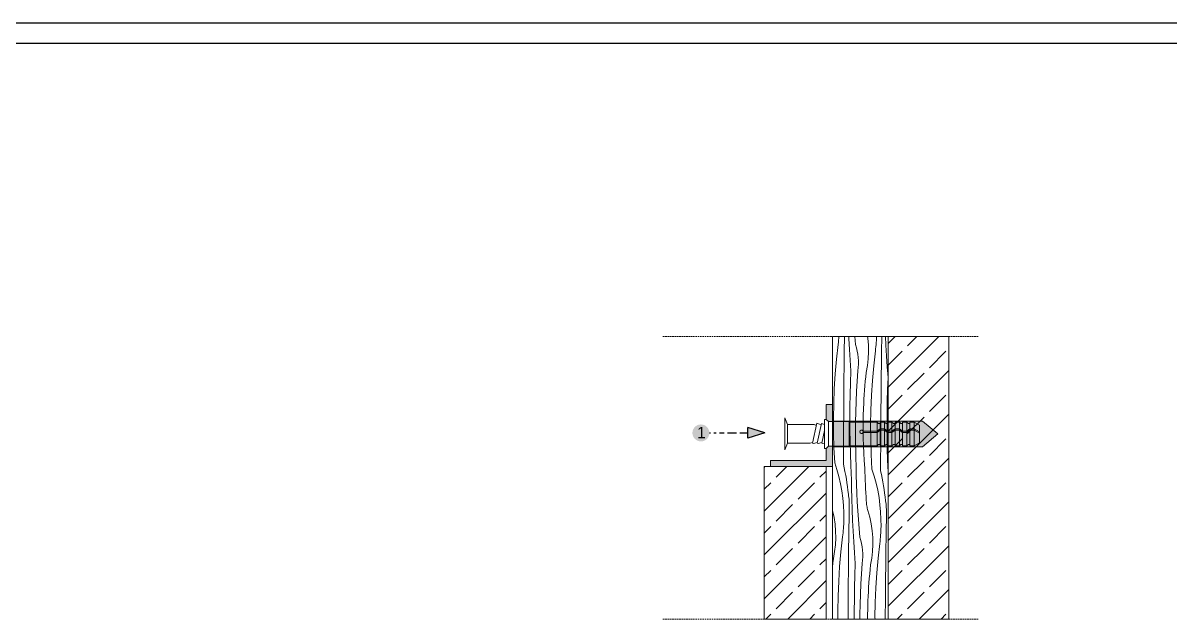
# Model space of a CAD drawing. Header units: millimetres. Extents: x -7260 to 55402, y 95 to 28230.
# Drawn here: x 26345 to 41160, y 20535 to 28230 of the extents above; entities that cross this region are included whole.
import ezdxf

# ---------------------------------------------------------------- set-up
doc = ezdxf.new("R2010")
doc.units = ezdxf.units.MM
doc.linetypes.add('Hidden Line', pattern=[30, 20, -10])
for name, color, linetype, lineweight in [('2D - Ogolne101', 252, 'Continuous', 13), ('2D - Ogolne5', 161, 'Continuous', 25), ('2D - Ogolne61', 251, 'Continuous', 20), ('2D - Ogolne82', 9, 'Continuous', 20), ('2D Drafting - General102', 254, 'Continuous', 13), ('2D Drafting - General121', 255, 'Continuous', 0), ('2D Drafting - General2', 251, 'Continuous', 15), ('2D Drafting - General5', 161, 'Continuous', 25), ('2D Drafting - General81', 251, 'Continuous', 20), ('Opisy - Tekst121', 255, 'Continuous', 0)]:
    doc.layers.add(name, color=color, linetype=linetype, lineweight=lineweight)
doc.styles.add('GENERATED_STYLE_5', font='arial.ttf')
pattern_1 = [(45, (412961, -308702.5), (-282.8427, 282.8427), []), (45, (412819.6, -308561.07), (-282.8427, 282.8427), [300, -100])]

# ---------------------------------------------------------------- blocks, each defined once
blk = doc.blocks.new('*X4')
at = {"layer": '2D Drafting - General81', "linetype": 'Continuous'}
for p, q in [((-94027.1, 83148.3), (-94021.7, 83195.8)), ((-94021.7, 83195.8), (-94020.9, 83202.6)), ((-94020.9, 83202.6), (-94020.2, 83209.4)), ((-94020.2, 83209.4), (-94019.6, 83216.3)), ((-94019.6, 83216.3), (-94019.2, 83221.3)), ((-94002.2, 83165.6), (-94001.9, 83186.5)), ((-94001.9, 83186.5), (-94001.6, 83207.4)), ((-94001.6, 83207.4), (-94001.4, 83221.3)), ((-93987.6, 83214.5), (-93987.9, 83221.3)), ((-93985.6, 83179.6), (-93987.6, 83214.5)), ((-93965.7, 83195), (-93968.2, 83221.3)), ((-93962.6, 83184.8), (-93965.7, 83195)), ((-93925.9, 83215.9), (-93926.7, 83221.3)), ((-93924.1, 83193.8), (-93925.9, 83215.9)), ((-93923.8, 83171.6), (-93924.1, 83193.8)), ((-93900.9, 83181.4), (-93900.1, 83188.3)), ((-93900.1, 83188.3), (-93899.5, 83195.1)), ((-93899.5, 83195.1), (-93899, 83202)), ((-93899, 83202), (-93898.5, 83208.8)), ((-93898.5, 83208.8), (-93898.2, 83215.7)), ((-93898.2, 83215.7), (-93898, 83221.3)), ((-93881.8, 83165.3), (-93881.5, 83186.2)), ((-93881.5, 83186.2), (-93881.2, 83207.1)), ((-93881.2, 83207.1), (-93880.9, 83221.3)), ((-93867.5, 83193.3), (-93868.9, 83221.3)), ((-93865.5, 83158.5), (-93867.5, 83193.3)), ((-94031.3, 83100.6), (-94027.1, 83148.3)), ((-94002.4, 83144.7), (-94002.2, 83165.6)), ((-93983.3, 83144.8), (-93985.6, 83179.6)), ((-93960.2, 83174.3), (-93962.6, 83184.8)), ((-93958.3, 83163.8), (-93960.2, 83174.3)), ((-93957.1, 83153.1), (-93958.3, 83163.8)), ((-93956.5, 83142.4), (-93957.1, 83153.1)), ((-93927.4, 83127.4), (-93924.9, 83149.4)), ((-93924.9, 83149.4), (-93923.8, 83171.6)), ((-93907, 83127.1), (-93901.7, 83174.6)), ((-93901.7, 83174.6), (-93900.9, 83181.4)), ((-93882.1, 83144.4), (-93881.8, 83165.3)), ((-93863.2, 83123.6), (-93865.5, 83158.5)), ((-94003, 83084.5), (-94002.6, 83123.8)), ((-94002.6, 83123.8), (-94002.4, 83144.7)), ((-93980.7, 83110), (-93983.3, 83144.8)), ((-93958.2, 83110.3), (-93957, 83121)), ((-93957, 83121), (-93956.4, 83131.7)), ((-93956.4, 83131.7), (-93956.5, 83142.4)), ((-93931.4, 83105.6), (-93927.4, 83127.4)), ((-93911.2, 83079.5), (-93907, 83127.1)), ((-93882.6, 83102.6), (-93882.4, 83123.5)), ((-93882.4, 83123.5), (-93882.1, 83144.4)), ((-93860.6, 83088.8), (-93863.2, 83123.6)), ((-94034.4, 83052.9), (-94031.3, 83100.6)), ((-94003.3, 83045.1), (-94003, 83084.5)), ((-93982.1, 83071.8), (-93980.7, 83110)), ((-93962.7, 83044.4), (-93960.6, 83077.3)), ((-93960.6, 83077.3), (-93958.2, 83110.3)), ((-93935.6, 83062.3), (-93934.3, 83076.7)), ((-93934.3, 83076.7), (-93932.9, 83091.1)), ((-93932.9, 83091.1), (-93931.4, 83105.6)), ((-93914.3, 83031.7), (-93911.2, 83079.5)), ((-93882.9, 83063.3), (-93882.6, 83102.6)), ((-93862.1, 83050.7), (-93860.6, 83088.8)), ((-94036.3, 83005.1), (-94034.4, 83052.9)), ((-94003.7, 83005.8), (-94003.3, 83045.1)), ((-93983.2, 83033.7), (-93982.1, 83071.8)), ((-93964.2, 83011.4), (-93962.7, 83044.4)), ((-93937.7, 83033.3), (-93936.7, 83047.8)), ((-93936.7, 83047.8), (-93935.6, 83062.3)), ((-93883.3, 83024), (-93882.9, 83063.3)), ((-93863.1, 83012.5), (-93862.1, 83050.7)), ((-94037.1, 82957.3), (-94036.3, 83005.1)), ((-94004, 82966.4), (-94003.7, 83005.8)), ((-93983.8, 82995.6), (-93983.2, 83033.7)), ((-93965.3, 82978.3), (-93964.2, 83011.4)), ((-93940, 82989.8), (-93939.4, 83004.3)), ((-93939.4, 83004.3), (-93938.6, 83018.8)), ((-93938.6, 83018.8), (-93937.7, 83033.3)), ((-93916.2, 82984), (-93914.3, 83031.7)), ((-93883.6, 82984.6), (-93883.3, 83024)), ((-93863.7, 82974.4), (-93863.1, 83012.5)), ((-94004.3, 82927.1), (-94004, 82966.4)), ((-93984, 82957.4), (-93983.8, 82995.6)), ((-93966, 82945.3), (-93965.3, 82978.3)), ((-93941.1, 82941.6), (-93940.7, 82965.7)), ((-93940.7, 82965.7), (-93940, 82989.8)), ((-93917.1, 82936.2), (-93916.2, 82984)), ((-93883.9, 82945.3), (-93883.6, 82984.6)), ((-93864, 82936.2), (-93863.7, 82974.4)), ((-94036.8, 82909.5), (-94037.1, 82957.3)), ((-94004.5, 82887.8), (-94004.3, 82927.1)), ((-93983.9, 82919.2), (-93984, 82957.4)), ((-93966.2, 82912.2), (-93966, 82945.3)), ((-93941.1, 82917.4), (-93941.1, 82941.6)), ((-93916.8, 82888.3), (-93917.1, 82936.2)), ((-93884.2, 82905.9), (-93883.9, 82945.3)), ((-93863.8, 82898.1), (-93864, 82936.2)), ((-94035.4, 82861.7), (-94036.8, 82909.5)), ((-93983.3, 82881.1), (-93983.9, 82919.2)), ((-93966, 82879.2), (-93966.2, 82912.2)), ((-93940.7, 82893.3), (-93941.1, 82917.4)), ((-93940, 82869.1), (-93940.7, 82893.3)), ((-93884.5, 82866.6), (-93884.2, 82905.9)), ((-93863.2, 82859.9), (-93863.8, 82898.1)), ((-94032.9, 82814), (-94035.4, 82861.7)), ((-94004.8, 82848.4), (-94004.5, 82887.8)), ((-93982.3, 82842.9), (-93983.3, 82881.1)), ((-93965.3, 82846.2), (-93966, 82879.2)), ((-93938.9, 82845), (-93940, 82869.1)), ((-93915.4, 82840.5), (-93916.8, 82888.3)), ((-93884.7, 82827.2), (-93884.5, 82866.6)), ((-93862.2, 82821.8), (-93863.2, 82859.9)), ((-94005.1, 82809.1), (-94004.8, 82848.4)), ((-93980.9, 82804.8), (-93982.3, 82842.9)), ((-93965.1, 82840.6), (-93965.3, 82846.2)), ((-93965, 82835.1), (-93965.1, 82840.6)), ((-93964.8, 82829.5), (-93965, 82835.1)), ((-93964.6, 82824), (-93964.8, 82829.5)), ((-93964.4, 82818.4), (-93964.6, 82824)), ((-93964.2, 82812.9), (-93964.4, 82818.4)), ((-93937.4, 82820.9), (-93938.9, 82845)), ((-93935.6, 82796.8), (-93937.4, 82820.9)), ((-93912.8, 82792.8), (-93915.4, 82840.5)), ((-93885, 82787.9), (-93884.7, 82827.2)), ((-93860.9, 82783.6), (-93862.2, 82821.8)), ((-94032.9, 82814), (-94025.7, 82791.6)), ((-94025.7, 82791.6), (-94019.4, 82768.9)), ((-94005.1, 82809.1), (-94002.4, 82797.1)), ((-94002.4, 82797.1), (-93999.8, 82785.1)), ((-93999.8, 82785.1), (-93997.5, 82773)), ((-93980.7, 82800.1), (-93980.9, 82804.8)), ((-93980.5, 82795.5), (-93980.7, 82800.1)), ((-93980.3, 82790.8), (-93980.5, 82795.5)), ((-93980.1, 82786.1), (-93980.3, 82790.8)), ((-93979.9, 82781.4), (-93980.1, 82786.1)), ((-93979.7, 82776.8), (-93979.9, 82781.4)), ((-93963.9, 82807.3), (-93964.2, 82812.9)), ((-93963.7, 82801.8), (-93963.9, 82807.3)), ((-93963.3, 82773.2), (-93963.7, 82801.8)), ((-93935.4, 82783.5), (-93935.6, 82796.8)), ((-93935, 82770.2), (-93935.4, 82783.5)), ((-93912.8, 82792.8), (-93905.6, 82770.4)), ((-93885, 82787.9), (-93882.3, 82775.9)), ((-93860.7, 82779), (-93860.9, 82783.6)), ((-93860.5, 82775.9), (-93860.7, 82779)), ((-94019.4, 82768.9), (-94014.2, 82746)), ((-94014.2, 82746), (-94010, 82722.8)), ((-93997.5, 82773), (-93995.4, 82761)), ((-93995.4, 82761), (-93993.5, 82748.8)), ((-93993.5, 82748.8), (-93991.8, 82736.7)), ((-93979.4, 82772.1), (-93979.7, 82776.8)), ((-93979.2, 82767.4), (-93979.4, 82772.1)), ((-93978.6, 82732.5), (-93979.2, 82767.4)), ((-93962.6, 82744.6), (-93963.3, 82773.2)), ((-93961.6, 82716.1), (-93962.6, 82744.6)), ((-93934.6, 82756.9), (-93935, 82770.2)), ((-93934, 82743.6), (-93934.6, 82756.9)), ((-93933.4, 82730.3), (-93934, 82743.6)), ((-93905.6, 82770.4), (-93899.4, 82747.7)), ((-93899.4, 82747.7), (-93894.1, 82724.8)), ((-93882.3, 82775.9), (-93879.8, 82763.9)), ((-93879.8, 82763.9), (-93877.5, 82751.9)), ((-93877.5, 82751.9), (-93875.3, 82739.8)), ((-94010, 82722.8), (-94006.8, 82699.5)), ((-93991.8, 82736.7), (-93990.2, 82724.5)), ((-93990.2, 82724.5), (-93988.9, 82712.3)), ((-93988.1, 82707), (-93988.9, 82712.3)), ((-93987.4, 82701.7), (-93988.1, 82707)), ((-93977.7, 82697.6), (-93978.6, 82732.5)), ((-93960.3, 82687.5), (-93961.6, 82716.1)), ((-93932.6, 82717), (-93933.4, 82730.3)), ((-93931.8, 82703.7), (-93932.6, 82717)), ((-93930.9, 82690.4), (-93931.8, 82703.7)), ((-93894.1, 82724.8), (-93889.9, 82701.7)), ((-93875.3, 82739.8), (-93873.4, 82727.7)), ((-93873.4, 82727.7), (-93871.7, 82715.5)), ((-93871.7, 82715.5), (-93870.2, 82703.3)), ((-94006.8, 82699.5), (-94004.7, 82676.1)), ((-94004.7, 82676.1), (-94003.6, 82652.6)), ((-93986.8, 82696.3), (-93987.4, 82701.7)), ((-93986.4, 82691), (-93986.8, 82696.3)), ((-93986, 82685.6), (-93986.4, 82691)), ((-93986.3, 82648.6), (-93985.8, 82669.4)), ((-93985.8, 82680.2), (-93986, 82685.6)), ((-93985.8, 82674.8), (-93985.8, 82680.2)), ((-93985.8, 82669.4), (-93985.8, 82674.8)), ((-93976.6, 82662.7), (-93977.7, 82697.6)), ((-93958.6, 82659), (-93960.3, 82687.5)), ((-93930.7, 82686.4), (-93930.9, 82690.4)), ((-93930.4, 82682.5), (-93930.7, 82686.4)), ((-93929.9, 82678.6), (-93930.4, 82682.5)), ((-93929.3, 82674.7), (-93929.9, 82678.6)), ((-93928.6, 82670.8), (-93929.3, 82674.7)), ((-93927.7, 82666.9), (-93928.6, 82670.8)), ((-93926.7, 82663.1), (-93927.7, 82666.9)), ((-93889.9, 82701.7), (-93886.8, 82678.4)), ((-93886.8, 82678.4), (-93884.7, 82654.9)), ((-93870.2, 82703.3), (-93868.8, 82691.1)), ((-93868, 82685.8), (-93868.8, 82691.1)), ((-93867.3, 82680.5), (-93868, 82685.8)), ((-93866.7, 82675.1), (-93867.3, 82680.5)), ((-93866.3, 82669.8), (-93866.7, 82675.1)), ((-93866, 82664.4), (-93866.3, 82669.8)), ((-94039.6, 82659.2), (-94040.5, 82662.3)), ((-94035, 82637.5), (-94039.6, 82659.2)), ((-94031.8, 82615.5), (-94035, 82637.5)), ((-94003.6, 82652.6), (-94003.6, 82629.1)), ((-93986.7, 82627.7), (-93986.3, 82648.6)), ((-93975.1, 82627.8), (-93976.6, 82662.7)), ((-93956.5, 82630.5), (-93958.6, 82659)), ((-93954.2, 82602), (-93956.5, 82630.5)), ((-93925.6, 82659.3), (-93926.7, 82663.1)), ((-93919.6, 82638), (-93925.6, 82659.3)), ((-93914.9, 82616.3), (-93919.6, 82638)), ((-93884.7, 82654.9), (-93883.6, 82631.4)), ((-93883.6, 82631.4), (-93883.5, 82607.9)), ((-93866.2, 82627.4), (-93865.8, 82648.3)), ((-93865.8, 82659), (-93866, 82664.4)), ((-93865.7, 82653.7), (-93865.8, 82659)), ((-93865.8, 82648.3), (-93865.7, 82653.7)), ((-94030, 82593.4), (-94031.8, 82615.5)), ((-94029.7, 82571.2), (-94030, 82593.4)), ((-94006, 82587.9), (-94005.4, 82594.8)), ((-94005.4, 82594.8), (-94004.8, 82601.6)), ((-94004.8, 82601.6), (-94004.4, 82608.5)), ((-94004.4, 82608.5), (-94004, 82615.4)), ((-94004, 82615.4), (-94003.8, 82622.2)), ((-94003.8, 82622.2), (-94003.6, 82629.1)), ((-93987.4, 82585.9), (-93987, 82606.8)), ((-93987, 82606.8), (-93986.7, 82627.7)), ((-93973.4, 82593), (-93975.1, 82627.8)), ((-93971.4, 82558.1), (-93973.4, 82593)), ((-93951.5, 82573.5), (-93954.2, 82602)), ((-93911.7, 82594.4), (-93914.9, 82616.3)), ((-93909.9, 82572.3), (-93911.7, 82594.4)), ((-93884.3, 82587.3), (-93884, 82594.2)), ((-93884, 82594.2), (-93883.7, 82601)), ((-93883.7, 82601), (-93883.5, 82607.9)), ((-93867, 82585.6), (-93866.6, 82606.5)), ((-93866.6, 82606.5), (-93866.2, 82627.4)), ((-94030.8, 82549.1), (-94029.7, 82571.2)), ((-94012.8, 82526.8), (-94007.5, 82574.3)), ((-94007.5, 82574.3), (-94006.7, 82581.1)), ((-94006.7, 82581.1), (-94006, 82587.9)), ((-93988, 82544.1), (-93987.7, 82565)), ((-93987.7, 82565), (-93987.4, 82585.9)), ((-93969.1, 82523.3), (-93971.4, 82558.1)), ((-93948.4, 82563.2), (-93951.5, 82573.5)), ((-93946, 82552.8), (-93948.4, 82563.2)), ((-93909.6, 82550.1), (-93909.9, 82572.3)), ((-93887.4, 82553.1), (-93886.6, 82559.9)), ((-93886.6, 82559.9), (-93885.9, 82566.8)), ((-93885.9, 82566.8), (-93885.3, 82573.6)), ((-93885.3, 82573.6), (-93884.8, 82580.5)), ((-93884.8, 82580.5), (-93884.3, 82587.3)), ((-93867.6, 82543.8), (-93867.3, 82564.7)), ((-93867.3, 82564.7), (-93867, 82585.6)), ((-94037.3, 82505.2), (-94033.3, 82527.1)), ((-94033.3, 82527.1), (-94030.8, 82549.1)), ((-94017.1, 82479.1), (-94012.8, 82526.8)), ((-93988.4, 82502.3), (-93988.2, 82523.2)), ((-93988.2, 82523.2), (-93988, 82544.1)), ((-93966.5, 82488.5), (-93969.1, 82523.3)), ((-93944.1, 82542.2), (-93946, 82552.8)), ((-93942.9, 82531.6), (-93944.1, 82542.2)), ((-93942.2, 82520.9), (-93942.9, 82531.6)), ((-93942.2, 82510.2), (-93942.2, 82520.9)), ((-93913.2, 82505.9), (-93910.7, 82527.9)), ((-93910.7, 82527.9), (-93909.6, 82550.1)), ((-93892.8, 82505.6), (-93887.4, 82553.1)), ((-93868.1, 82502), (-93867.9, 82522.9)), ((-93867.9, 82522.9), (-93867.6, 82543.8)), ((-94040.2, 82476.4), (-94038.8, 82490.8)), ((-94038.8, 82490.8), (-94037.3, 82505.2)), ((-93988.8, 82463), (-93988.4, 82502.3)), ((-93967.9, 82450.3), (-93966.5, 82488.5)), ((-93946.4, 82455.8), (-93944, 82488.8)), ((-93944, 82488.8), (-93942.8, 82499.4)), ((-93942.8, 82499.4), (-93942.2, 82510.2)), ((-93918.7, 82469.6), (-93917.2, 82484.1)), ((-93917.2, 82484.1), (-93913.2, 82505.9)), ((-93897, 82458), (-93892.8, 82505.6)), ((-93868.4, 82481.1), (-93868.1, 82502)), ((-94040.5, 82472.4), (-94040.2, 82476.4)), ((-94020.1, 82431.4), (-94017.1, 82479.1)), ((-93989.1, 82423.6), (-93988.8, 82463)), ((-93969, 82412.2), (-93967.9, 82450.3)), ((-93948.4, 82422.8), (-93946.4, 82455.8)), ((-93921.4, 82440.7), (-93920.1, 82455.2)), ((-93920.1, 82455.2), (-93918.7, 82469.6)), ((-93900.1, 82410.2), (-93897, 82458)), ((-93868.7, 82441.8), (-93868.4, 82481.1)), ((-94022.1, 82383.6), (-94020.1, 82431.4)), ((-93989.4, 82384.3), (-93989.1, 82423.6)), ((-93969.6, 82374), (-93969, 82412.2)), ((-93950, 82389.8), (-93948.4, 82422.8)), ((-93924.4, 82397.3), (-93923.5, 82411.8)), ((-93923.5, 82411.8), (-93922.5, 82426.3)), ((-93922.5, 82426.3), (-93921.4, 82440.7)), ((-93902, 82362.5), (-93900.1, 82410.2)), ((-93869, 82402.4), (-93868.7, 82441.8)), ((-94022.9, 82335.8), (-94022.1, 82383.6)), ((-93989.8, 82344.9), (-93989.4, 82384.3)), ((-93969.8, 82335.9), (-93969.6, 82374)), ((-93951.1, 82356.8), (-93950, 82389.8)), ((-93925.8, 82368.3), (-93925.1, 82382.8)), ((-93925.1, 82382.8), (-93924.4, 82397.3)), ((-93869.4, 82363.1), (-93869, 82402.4)), ((-94022.8, 82309.4), (-94022.9, 82335.8)), ((-93990, 82309.4), (-93989.8, 82344.9)), ((-93969.7, 82309.4), (-93969.8, 82335.9)), ((-93951.8, 82323.8), (-93951.1, 82356.8)), ((-93926.8, 82320.1), (-93926.5, 82344.2)), ((-93926.5, 82344.2), (-93925.8, 82368.3)), ((-93902.9, 82314.7), (-93902, 82362.5)), ((-93869.7, 82323.8), (-93869.4, 82363.1)), ((-93951.9, 82309.4), (-93951.8, 82323.8)), ((-93926.8, 82309.4), (-93926.8, 82320.1)), ((-93902.8, 82309.4), (-93902.9, 82314.7)), ((-93869.8, 82309.4), (-93869.7, 82323.8))]:
    blk.add_line(p, q, dxfattribs=at)
blk = doc.blocks.new('Wype_nienie_79')
at = {"layer": '2D Drafting - General2', "linetype": 'Continuous'}
for p, q in [((-93860.5, 83221.3), (-94040.5, 83221.3)), ((-94040.5, 83221.3), (-94040.5, 82309.4)), ((-93860.5, 82309.4), (-93860.5, 83221.3)), ((-94040.5, 82309.4), (-93860.5, 82309.4))]:
    blk.add_line(p, q, dxfattribs=at)
at = {"layer": '2D Drafting - General81', "linetype": 'Continuous'}
blk.add_blockref('*X4', (0, 0), dxfattribs=at)

msp = doc.modelspace()

# ---------------------------------------------------------------- hatches: boundary and pattern name
at = {"layer": '2D - Ogolne5', "linetype": 'Continuous'}
msp.add_hatch(color=256, dxfattribs=at).paths.add_polyline_path([(35100.84, 22828.15, 1), (35100.84, 23047.22, 1)], flags=0)
at = {"layer": '2D Drafting - General102', "linetype": 'Continuous'}
for points in [[(36718.88, 23303.15), (36798.88, 23303.15), (36798.88, 23083.76), (36748.11, 23083.76), (36718.88, 23112.99)], [(36718.88, 22583.15), (36718.88, 22736.32), (36748.11, 22765.54), (36798.88, 22765.54), (36798.88, 22503.15), (35998.88, 22503.15), (35998.88, 22583.15)]]:
    msp.add_hatch(color=256, dxfattribs=at).paths.add_polyline_path(points)
at = {"layer": '2D Drafting - General121', "linetype": 'Continuous'}
msp.add_hatch(color=256, dxfattribs=at).paths.add_polyline_path([(36798.88, 23090.54), (37962.79, 23090.54), (38161.81, 22924.65), (37962.79, 22758.77), (36798.88, 22758.77), (36798.88, 23083.76)])
at = {"layer": '2D Drafting - General5', "linetype": 'Continuous'}
msp.add_hatch(color=256, dxfattribs=at).paths.add_polyline_path([(35708.35, 23006.79), (35708.35, 22868.59), (35924.74, 22937.69)], flags=0)
at = {"layer": '2D Drafting - General81', "linetype": 'Continuous'}
h = msp.add_hatch(dxfattribs=at)
h.set_pattern_fill('SOLID___DASHED', color=256, scale=4, style=0, pattern_type=2)
h.set_pattern_definition(pattern_1)
h.paths.add_polyline_path([(37518.88, 20534.93), (38301.06, 20534.93), (38301.06, 24182.59), (37518.88, 24182.59)])
h = msp.add_hatch(dxfattribs=at)
h.set_pattern_fill('SOLID___DASHED', color=256, scale=4, style=0, pattern_type=2)
h.set_pattern_definition(pattern_1)
h.paths.add_polyline_path([(35918.88, 20534.93), (36718.88, 20534.93), (36718.88, 22503.15), (35918.88, 22503.15)])

# ---------------------------------------------------------------- linework, layer by layer
at = {"layer": '2D - Ogolne101', "linetype": 'Continuous'}
for p, q in [((36220.05, 23044.66), (36186.33, 23131.79)), ((36186.33, 23131.79), (36186.33, 22717.51)), ((36565.68, 23044.66), (36220.05, 23044.66)), ((36220.05, 23044.66), (36220.05, 22804.65)), ((36220.05, 22804.65), (36220.05, 23044.66)), ((36597.87, 23061.84), (36540.66, 22804.65)), ((36591.86, 23035.29), (36565.68, 23044.66)), ((36654.41, 23041.61), (36597.87, 23061.84)), ((36658.5, 23059.98), (36601.7, 22804.65)), ((36698.88, 23045.53), (36658.5, 23059.98)), ((36698.88, 22967.13), (36662.74, 22804.65)), ((36220.05, 22804.65), (36186.33, 22717.51)), ((36513.69, 22804.65), (36220.05, 22804.65)), ((36513.69, 22804.65), (36542.37, 22812.33)), ((36540.66, 22804.65), (36555.25, 22799.43)), ((36555.25, 22799.43), (36603.41, 22812.33)), ((36601.7, 22804.65), (36616.29, 22799.43)), ((36616.29, 22799.43), (36664.45, 22812.33)), ((36662.74, 22804.65), (36677.33, 22799.43)), ((36677.33, 22799.43), (36698.88, 22805.21))]:
    msp.add_line(p, q, dxfattribs=at)
at = {"layer": '2D - Ogolne5', "linetype": 'Continuous'}
for p, q in [((35708.35, 22868.59), (35708.35, 23006.79)), ((35924.74, 22937.69), (35708.35, 23006.79)), ((35210.38, 22937.69), (35225.02, 22937.69)), ((35268.93, 22937.69), (35298.21, 22937.69)), ((35342.13, 22937.69), (35400.68, 22937.69)), ((35444.6, 22937.69), (35561.7, 22937.69)), ((35605.62, 22937.69), (35708.35, 22937.69)), ((35924.74, 22937.69), (35708.35, 22868.59))]:
    msp.add_line(p, q, dxfattribs=at)
at = {"layer": '2D - Ogolne61', "linetype": 'Continuous'}
for p, q in [((36798.88, 23090.54), (37962.79, 23090.54)), ((37962.79, 23090.54), (38161.81, 22924.65)), ((37962.79, 22758.77), (38161.81, 22924.65)), ((36798.88, 22758.77), (37962.79, 22758.77))]:
    msp.add_line(p, q, dxfattribs=at)
at = {"layer": '2D - Ogolne82', "linetype": 'Continuous'}
for p, q in [((36718.83, 23113.04), (36698.88, 23113.04)), ((36698.88, 23113.04), (36698.88, 22913.65)), ((36748.11, 23083.76), (36718.83, 23113.04)), ((37017.11, 23083.76), (36748.11, 23083.76)), ((36748.11, 23083.76), (36748.11, 22765.54)), ((37023.84, 23077.03), (37017.11, 23083.76)), ((37017.11, 23083.76), (37017.11, 22765.54)), ((37375.85, 23077.03), (37023.84, 23077.03)), ((37023.84, 22772.28), (37023.84, 23077.03)), ((37396.09, 23061.03), (37375.85, 23077.03)), ((37375.85, 23077.03), (37375.85, 22772.28)), ((37416.09, 22990.99), (37375.85, 22959.92)), ((37416.09, 22974.99), (37375.85, 22943.92)), ((37416.09, 23061.03), (37396.09, 23061.03)), ((37416.09, 23077.03), (37416.09, 23061.03)), ((37472.09, 23077.03), (37416.09, 23077.03)), ((37416.09, 23077.03), (37416.09, 22772.28)), ((37472.09, 22990.99), (37416.09, 22990.99)), ((37472.09, 22974.99), (37416.09, 22974.99)), ((37492.33, 23061.03), (37472.09, 23077.03)), ((37472.09, 23077.03), (37472.09, 22772.28)), ((37512.33, 22959.92), (37472.09, 22990.99)), ((37512.33, 22943.92), (37472.09, 22974.99)), ((37512.33, 23061.03), (37492.33, 23061.03)), ((37512.33, 23077.03), (37512.33, 23061.03)), ((37568.33, 23077.03), (37512.33, 23077.03)), ((37512.33, 23077.03), (37512.33, 22772.28)), ((37588.58, 23061.03), (37568.33, 23077.03)), ((37568.33, 23077.03), (37568.33, 22772.28)), ((37608.58, 22990.99), (37568.33, 22959.92)), ((37608.58, 22974.99), (37568.33, 22943.92)), ((37608.58, 23061.03), (37588.58, 23061.03)), ((37608.58, 23077.03), (37608.58, 23061.03)), ((37664.58, 23077.03), (37608.58, 23077.03)), ((37608.58, 23077.03), (37608.58, 22772.28)), ((37664.58, 22990.99), (37608.58, 22990.99)), ((37664.58, 22974.99), (37608.58, 22974.99)), ((37684.82, 23061.03), (37664.58, 23077.03)), ((37664.58, 23077.03), (37664.58, 22772.28)), ((37704.82, 22959.92), (37664.58, 22990.99)), ((37704.82, 22943.92), (37664.58, 22974.99)), ((37704.82, 23061.03), (37684.82, 23061.03)), ((37704.82, 23077.03), (37704.82, 23061.03)), ((37760.82, 23077.03), (37704.82, 23077.03)), ((37704.82, 23077.03), (37704.82, 22772.28)), ((37781.06, 23061.03), (37760.82, 23077.03)), ((37760.82, 23077.03), (37760.82, 22772.28)), ((37801.06, 22990.99), (37760.82, 22959.92)), ((37801.06, 22974.99), (37760.82, 22943.92)), ((37801.06, 23061.03), (37781.06, 23061.03)), ((37801.06, 23077.03), (37801.06, 22772.28)), ((37857.06, 23077.03), (37801.06, 23077.03)), ((37857.06, 22990.99), (37801.06, 22990.99)), ((37857.06, 22974.99), (37801.06, 22974.99)), ((37924.01, 23038.38), (37857.06, 23077.03)), ((37857.06, 23077.03), (37857.06, 22772.28)), ((37924.01, 22952.34), (37857.06, 22990.99)), ((37924.01, 22936.34), (37857.06, 22974.99)), ((37924.01, 23038.38), (37924.01, 22810.93)), ((36698.88, 22736.27), (36698.88, 22918.79)), ((37375.85, 22959.92), (37195.72, 22959.92)), ((37375.85, 22943.92), (37195.72, 22943.92)), ((37568.33, 22959.92), (37512.33, 22959.92)), ((37568.33, 22943.92), (37512.33, 22943.92)), ((37760.82, 22959.92), (37704.82, 22959.92)), ((37760.82, 22943.92), (37704.82, 22943.92)), ((36718.83, 22736.27), (36698.88, 22736.27)), ((36748.11, 22765.54), (36718.83, 22736.27)), ((37017.11, 22765.54), (36748.11, 22765.54)), ((37023.84, 22772.28), (37017.11, 22765.54)), ((37375.85, 22772.28), (37023.84, 22772.28)), ((37396.09, 22788.28), (37375.85, 22772.28)), ((37416.09, 22788.28), (37396.09, 22788.28)), ((37416.09, 22772.28), (37416.09, 22788.28)), ((37472.09, 22772.28), (37416.09, 22772.28)), ((37492.33, 22788.28), (37472.09, 22772.28)), ((37512.33, 22788.28), (37492.33, 22788.28)), ((37512.33, 22772.28), (37512.33, 22788.28)), ((37568.33, 22772.28), (37512.33, 22772.28)), ((37588.58, 22788.28), (37568.33, 22772.28)), ((37608.58, 22788.28), (37588.58, 22788.28)), ((37608.58, 22772.28), (37608.58, 22788.28)), ((37664.58, 22772.28), (37608.58, 22772.28)), ((37684.82, 22788.28), (37664.58, 22772.28)), ((37704.82, 22788.28), (37684.82, 22788.28)), ((37704.82, 22772.28), (37704.82, 22788.28)), ((37760.82, 22772.28), (37704.82, 22772.28)), ((37781.06, 22788.28), (37760.82, 22772.28)), ((37801.06, 22788.28), (37781.06, 22788.28)), ((37857.06, 22772.28), (37801.06, 22772.28)), ((37924.01, 22810.93), (37857.06, 22772.28))]:
    msp.add_line(p, q, dxfattribs=at)
msp.add_arc((37174.55, 22951.92), 22.63, 20.701612, 339.298388, dxfattribs=at)
at = {"layer": '2D Drafting - General2', "linetype": 'Hidden Line'}
for p, q in [((34610.38, 24182.59), (38683.36, 24182.59)), ((34610.38, 20534.93), (38683.36, 20534.93))]:
    msp.add_line(p, q, dxfattribs=at)
at = {"layer": '2D Drafting - General2', "linetype": 'Continuous', "flags": 128}
for points in [[(37518.88, 20534.93), (38301.06, 20534.93), (38301.06, 24182.59), (37518.88, 24182.59)], [(36718.88, 23303.15), (36798.88, 23303.15), (36798.88, 23083.76), (36748.11, 23083.76), (36718.88, 23112.99)], [(36798.88, 23090.54), (37962.79, 23090.54), (38161.81, 22924.65), (37962.79, 22758.77), (36798.88, 22758.77), (36798.88, 23083.76)], [(36718.88, 22583.15), (36718.88, 22736.32), (36748.11, 22765.54), (36798.88, 22765.54), (36798.88, 22503.15), (35998.88, 22503.15), (35998.88, 22583.15)], [(35918.88, 20534.93), (36718.88, 20534.93), (36718.88, 22503.15), (35918.88, 22503.15)]]:
    msp.add_lwpolyline(points, close=True, dxfattribs=at)
at = {"layer": '2D Drafting - General5', "linetype": 'Continuous'}
for p, q in [((66.99, 28230.44), (55401.88, 28230.44)), ((326.63, 27970.8), (55142.23, 27970.8))]:
    msp.add_line(p, q, dxfattribs=at)

# ---------------------------------------------------------------- block references
at = {"layer": '2D Drafting - General81', "linetype": 'Continuous', "xscale": 4, "yscale": 4, "zscale": 4}
msp.add_blockref('Wype_nienie_79', (412961.01, -308702.49), dxfattribs=at)

# ---------------------------------------------------------------- texts
at = {"layer": 'Opisy - Tekst121', "linetype": 'Continuous', "insert": (35050.68, 23015.27), "char_height": 145.991, "attachment_point": 1, "style": 'GENERATED_STYLE_5'}
msp.add_mtext('{1}', dxfattribs=at)

doc.saveas('drawing.dxf')
